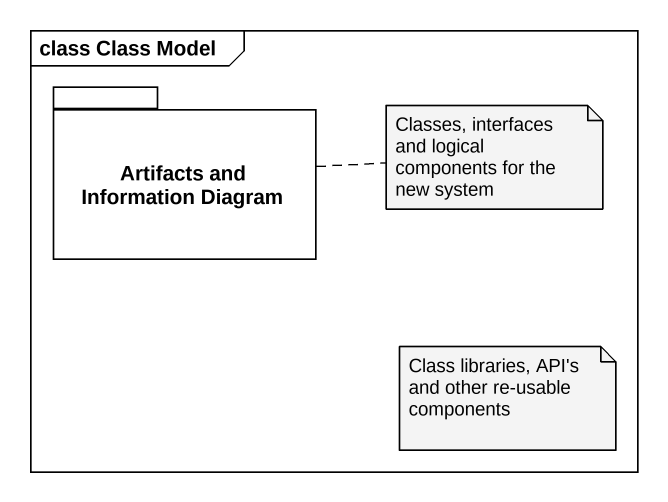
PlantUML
@startuml
mainframe class Class Model
package "Artifacts and Information Diagram" as Artifacts_and_Information {
}
note right of Artifacts_and_Information : Classes, interfaces and logical components for the new system
note as N2
  Class libraries, API's and other re-usable components
end note
@enduml
